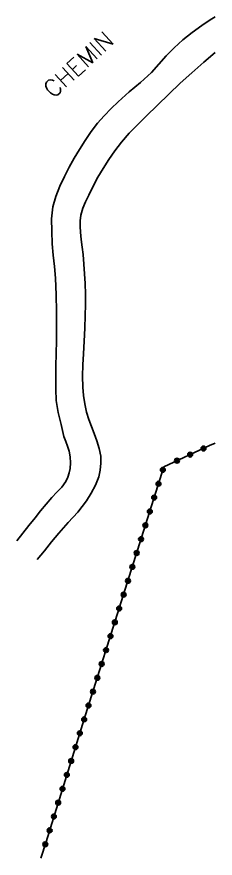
# Model space of a CAD drawing. Header units: millimetres. Extents: x 96009 to 97000, y 132000 to 133001.
# Drawn here: x 96979.6 to 97000, y 132579.3 to 132666.1 of the extents above; entities that cross this region are included whole.
import ezdxf

# ---------------------------------------------------------------- set-up
doc = ezdxf.new("R2010")
doc.units = ezdxf.units.MM
doc.layers.get('0').update_dxf_attribs({"linetype": 'CONTINUOUS'})
for name, color, linetype in [('W0071', 7, 'CONTINUOUS'), ('W0322', 7, 'CONTINUOUS'), ('W0323', 7, 'CONTINUOUS'), ('W0989', 7, 'CONTINUOUS')]:
    doc.layers.add(name, color=color, linetype=linetype)
doc.styles.get("Standard").update_dxf_attribs({"font": 'romans.shx', "width": 0.85})

# ---------------------------------------------------------------- blocks, each defined once
blk = doc.blocks.new('t323o')
at = {"color": 0, "linetype": 'Continuous'}
for radius in [0.25, 0.15]:
    blk.add_circle((0, 0), radius, dxfattribs=at)
blk = doc.blocks.new('t322o')
at = {"color": 0, "linetype": 'Continuous'}
for radius in [0.25, 0.15]:
    blk.add_circle((0, 0), radius, dxfattribs=at)

msp = doc.modelspace()

# ---------------------------------------------------------------- linework, layer by layer
at = {"layer": 'W0071'}
for points in [[(97000, 132666.101), (96999.495, 132665.793), (96998.616, 132665.217), (96997.633, 132664.491), (96996.677, 132663.728), (96995.765, 132662.918), (96994.97, 132662.086), (96994.213, 132661.213), (96993.432, 132660.365), (96992.311, 132659.34), (96991.146, 132658.359), (96990.015, 132657.344), (96989.277, 132656.628), (96988.555, 132655.896), (96987.876, 132655.128), (96987.219, 132654.256), (96986.611, 132653.344), (96986.032, 132652.415), (96985.484, 132651.504), (96984.963, 132650.576), (96984.485, 132649.629), (96984.01, 132648.611), (96983.581, 132647.571), (96983.272, 132646.508), (96983.144, 132645.255), (96983.17, 132643.972), (96983.197, 132642.689), (96983.325, 132641.508), (96983.453, 132640.327), (96983.555, 132639.144), (96983.631, 132637.421), (96983.651, 132635.694), (96983.65, 132633.968), (96983.636, 132632.656), (96983.609, 132631.345), (96983.594, 132630.033), (96983.577, 132628.856), (96983.569, 132627.679), (96983.634, 132626.51), (96983.834, 132625.266), (96984.118, 132624.031), (96984.402, 132622.796), (96984.601, 132622.289), (96984.8, 132621.783), (96984.951, 132621.266), (96985.053, 132620.676), (96985.096, 132620.073), (96985.057, 132619.482), (96984.958, 132619.026), (96984.808, 132618.576), (96984.616, 132618.151), (96984.203, 132617.565), (96983.687, 132617.037), (96983.172, 132616.509), (96982.592, 132615.811), (96982.011, 132615.114), (96981.437, 132614.411), (96980.808, 132613.616), (96980.188, 132612.814), (96979.567, 132612.012)], [(96981.668, 132610.1), (96982.402, 132611.004), (96983.137, 132611.908), (96983.877, 132612.807), (96984.861, 132613.901), (96985.855, 132614.987), (96986.735, 132616.15), (96987.233, 132616.938), (96987.686, 132617.756), (96988.011, 132618.611), (96988.156, 132619.32), (96988.221, 132620.053), (96988.204, 132620.777), (96988.051, 132621.561), (96987.794, 132622.335), (96987.538, 132623.109), (96987.26, 132623.831), (96986.981, 132624.553), (96986.749, 132625.286), (96986.563, 132626.145), (96986.436, 132627.019), (96986.354, 132627.896), (96986.328, 132629.03), (96986.377, 132630.169), (96986.433, 132631.308), (96986.495, 132632.635), (96986.567, 132633.961), (96986.615, 132635.288), (96986.628, 132636.384), (96986.624, 132637.48), (96986.598, 132638.575), (96986.548, 132639.575), (96986.481, 132640.574), (96986.413, 132641.573), (96986.309, 132642.339), (96986.206, 132643.105), (96986.139, 132643.873), (96986.108, 132644.465), (96986.099, 132645.058), (96986.153, 132645.639), (96986.353, 132646.34), (96986.652, 132647.022), (96986.972, 132647.695), (96987.424, 132648.637), (96987.917, 132649.56), (96988.445, 132650.461), (96989.038, 132651.386), (96989.67, 132652.288), (96990.341, 132653.157), (96991.156, 132654.086), (96992.021, 132654.975), (96992.896, 132655.853), (96994.049, 132656.997), (96995.221, 132658.123), (96996.392, 132659.249), (96997.612, 132660.327), (96998.833, 132661.405), (97000, 132662.405)]]:
    msp.add_lwpolyline(points, dxfattribs=at)
at = {"layer": 'W0322'}
msp.add_lwpolyline([(97000, 132622.117), (96999.432, 132621.853), (96994.713, 132619.658)], dxfattribs=at)
at = {"layer": 'W0323'}
msp.add_lwpolyline([(96982.049, 132579.272), (96982.575, 132580.966), (96986.649, 132594.053), (96990.537, 132606.38), (96994.713, 132619.658)], dxfattribs=at)

# ---------------------------------------------------------------- block references
at = {"layer": 'W0322', "rotation": 204.945065957047}
for p in [(96998.793, 132621.556), (96997.433, 132620.923), (96996.073, 132620.291)]:
    msp.add_blockref('t322o', p, dxfattribs=at)
at = {"layer": 'W0323'}
for p, rotation in [((96994.615, 132619.348), 72.54136736572327), ((96994.165, 132617.917), 72.54136736572327), ((96993.715, 132616.486), 72.54136736572327), ((96993.265, 132615.055), 72.54136736572327), ((96992.815, 132613.624), 72.54136736572327), ((96992.365, 132612.193), 72.54136736572327), ((96991.915, 132610.762), 72.54136736572327), ((96991.465, 132609.331), 72.54136736572327), ((96991.015, 132607.9), 72.54136736572327), ((96990.565, 132606.469), 72.54136736572327), ((96990.114, 132605.039), 72.49445414677642), ((96989.663, 132603.608), 72.49445414677642), ((96989.212, 132602.178), 72.49445414677642), ((96988.76, 132600.747), 72.49445414677642), ((96988.309, 132599.317), 72.49445414677642), ((96987.858, 132597.886), 72.49445414677642), ((96987.407, 132596.456), 72.49445414677642), ((96986.956, 132595.025), 72.49445414677642), ((96986.506, 132593.594), 72.70856724115048), ((96986.06, 132592.162), 72.70856724115048), ((96985.614, 132590.73), 72.70856724115048), ((96985.169, 132589.298), 72.70856724115048), ((96984.723, 132587.865), 72.70856724115048), ((96984.277, 132586.433), 72.70856724115048), ((96983.831, 132585.001), 72.70856724115048), ((96983.385, 132583.569), 72.70856724115048), ((96982.939, 132582.136), 72.70856724115048), ((96982.494, 132580.704), 72.75667522956515)]:
    msp.add_blockref('t323o', p, dxfattribs=dict(at, rotation=rotation))

# ---------------------------------------------------------------- texts
at = {"layer": 'W0989'}
msp.add_text('CHEMIN', height=1.75, rotation=42.45862, dxfattribs=at).set_placement((96983.305, 132657.601))

doc.saveas('drawing.dxf')
